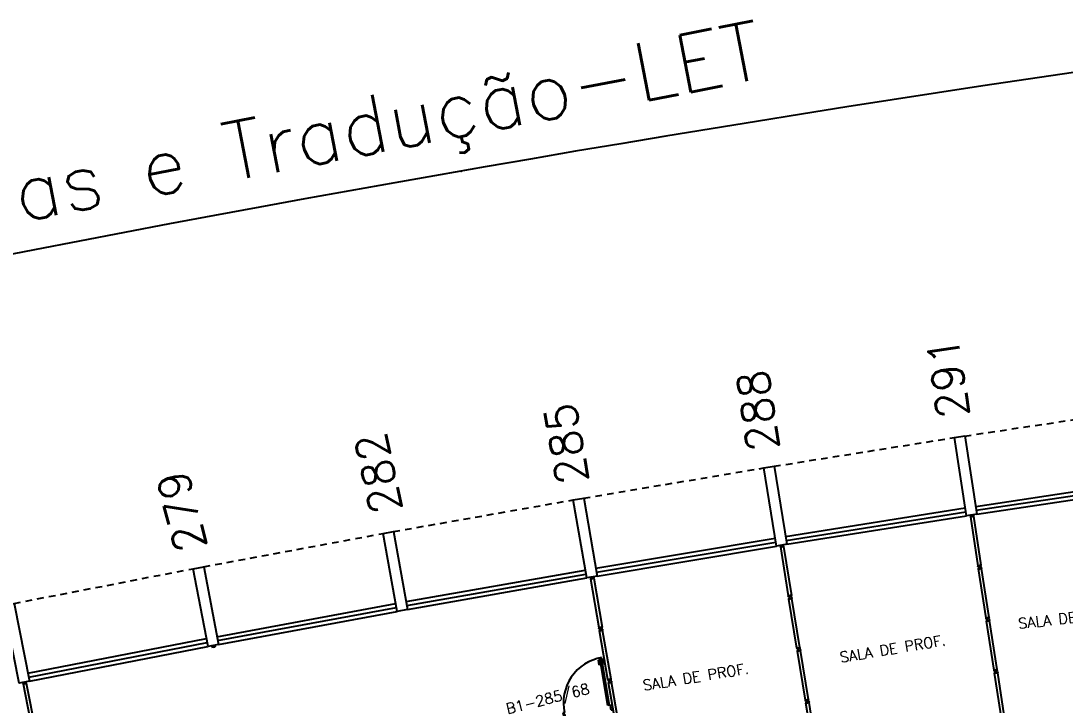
# Model space of a CAD drawing. Header units: millimetres. Extents: x 2757 to 3055, y 1102 to 1216.
# Drawn here: x 2827.62 to 2847.41, y 1196.73 to 1209.7 of the extents above; entities that cross this region are included whole.
import ezdxf

# ---------------------------------------------------------------- set-up
doc = ezdxf.new("R2010")
doc.units = ezdxf.units.MM
doc.linetypes.add('HIDDEN2', pattern=[0.1875, 0.125, -0.0625])
for name, color, linetype in [('DIV', 2, 'Continuous'), ('ESQ', 1, 'Continuous'), ('ESTR', 3, 'Continuous'), ('NOPILAR1', 2, 'Continuous'), ('PROJ', 1, 'HIDDEN2'), ('TEXTO', 2, 'Continuous'), ('TEXTO-ENDEREÇO', 2, 'Continuous'), ('USO1', 2, 'Continuous')]:
    doc.layers.add(name, color=color, linetype=linetype)
doc.styles.add('1', font='romans.shx')
doc.styles.add('NOPILAR', font='simplex.shx', dxfattribs={"height": 0.6})
doc.styles.add('UNB-100', font='simplex.shx', dxfattribs={"height": 0.2})
doc.styles.add('UNB-100-1', font='simplex.shx', dxfattribs={"height": 0.2})

# ---------------------------------------------------------------- blocks, each defined once
blk = doc.blocks.new('PILAR-SLC')
blk.add_lwpolyline([(0.2, 0), (0.2, -1.5), (0, -1.5), (0, 0)], close=True)
blk = doc.blocks.new('MTINI-SLC')
for p, q in [((-0.03, 0.008), (-0.03, 0.03)), ((0.03, 0.03), (-0.03, 0.03)), ((-0.03, 0.008), (-0.02, 0.008)), ((-0.009, 0.03), (-0.027, 0.03)), ((-0.02, 0.008), (-0.02, 0)), ((-0.001, 0), (-0.02, 0)), ((-0.006, 0.02), (-0.006, 0.03)), ((-0.006, 0.023), (-0.006, 0.027)), ((-0.006, 0.02), (0.006, 0.02)), ((0.005, 0.03), (-0.005, 0.03)), ((0.005, 0), (-0.005, 0)), ((0.004, 0.02), (-0.004, 0.02)), ((0.02, 0), (-0.001, 0)), ((0, -0.005), (0, 0.005)), ((0.006, 0.02), (0.006, 0.03)), ((0.006, 0.023), (0.006, 0.027)), ((0.009, 0.03), (0.027, 0.03)), ((0.03, 0.008), (0.02, 0.008)), ((0.02, 0), (0.02, 0.008)), ((0.03, 0.008), (0.03, 0.03))]:
    blk.add_line(p, q)
blk = doc.blocks.new('DIV-SLC')
for p, q in [((-0.0051, 0), (0.0051, 0)), ((0, -0.0051), (0, 0.0051)), ((0.0205, 0.006), (0.03, 0.006)), ((0.0205, -0.006), (0.0205, 0.006)), ((0.03, 0.03), (0.97, 0.03)), ((0.03, 0.03), (0.03, -0.03)), ((0.03, 0.009), (0.03, 0.027)), ((0.03, 0.005), (0.03, -0.005)), ((0.97, 0.03), (0.97, -0.03)), ((0.9795, 0.006), (0.97, 0.006)), ((0.97, 0.005), (0.97, -0.005)), ((0.9795, -0.006), (0.9795, 0.006)), ((1.0051, 0), (0.9949, 0)), ((0.9949, 0), (1.0051, 0)), ((1, -0.0051), (1, 0.0051)), ((0.0205, -0.006), (0.03, -0.006)), ((0.03, -0.03), (0.03, -0.009)), ((0.03, -0.009), (0.03, -0.027)), ((0.03, -0.03), (0.97, -0.03)), ((0.9795, -0.006), (0.97, -0.006))]:
    blk.add_line(p, q)
blk = doc.blocks.new('DIVMT-SLC')
for p, q in [((-0.03, 0.03), (-0.03, 0.006)), ((-0.008, 0.03), (-0.03, 0.03)), ((-0.0185, 0.006), (-0.03, 0.006)), ((-0.0185, -0.006), (-0.0185, 0.006)), ((-0.008, 0.03), (-0.008, 0.02)), ((-0.008, 0.02), (0.008, 0.02)), ((-0.0051, 0), (0.0051, 0)), ((0.0051, 0), (-0.0051, 0)), ((-0.0051, 0), (0.0051, 0)), ((0, -0.0051), (0, 0.0051)), ((0, 0.0051), (0, -0.0051)), ((0.008, 0.03), (0.008, 0.02)), ((0.008, 0.03), (0.03, 0.03)), ((0.0205, 0.006), (0.03, 0.006)), ((0.0205, -0.006), (0.0205, 0.006)), ((0.0205, 0.006), (0.0205, -0.006)), ((0.0205, 0.006), (0.03, 0.006)), ((0.97, 0.03), (0.03, 0.03)), ((0.03, 0.006), (0.03, 0.03)), ((0.03, -0.03), (0.03, 0.03)), ((0.03, -0.005), (0.03, 0.005)), ((0.97, -0.03), (0.97, 0.03)), ((0.97, 0.03), (0.97, 0.009)), ((0.97, 0.009), (0.97, 0.027)), ((0.9795, 0.006), (0.97, 0.006)), ((0.97, -0.005), (0.97, 0.005)), ((0.9795, 0.006), (0.9795, -0.006)), ((1.0051, 0), (0.9949, 0)), ((1, 0.0051), (1, -0.0051)), ((-0.0185, -0.006), (-0.03, -0.006)), ((-0.03, -0.03), (-0.03, -0.006)), ((-0.008, -0.03), (-0.03, -0.03)), ((-0.008, -0.03), (-0.008, -0.02)), ((-0.008, -0.02), (0.008, -0.02)), ((0.008, -0.03), (0.008, -0.02)), ((0.008, -0.03), (0.03, -0.03)), ((0.0205, -0.006), (0.03, -0.006)), ((0.0205, -0.006), (0.03, -0.006)), ((0.03, -0.006), (0.03, -0.03)), ((0.97, -0.03), (0.03, -0.03)), ((0.9795, -0.006), (0.97, -0.006)), ((0.97, -0.009), (0.97, -0.027))]:
    blk.add_line(p, q)
blk = doc.blocks.new('DIVINI-SLC')
for p, q in [((-0.005, 0), (0.005, 0)), ((-0.005, 0), (0.005, 0)), ((0.008, 0.02), (0, 0.02)), ((0, 0.001), (0, 0.02)), ((0, -0.005), (0, 0.005)), ((0, -0.005), (0, 0.005)), ((0, -0.02), (0, 0.001)), ((0.008, 0.03), (0.03, 0.03)), ((0.008, 0.03), (0.008, 0.02)), ((0.02, 0.006), (0.03, 0.006)), ((0.02, 0.006), (0.02, -0.006)), ((0.02, -0.006), (0.02, 0.006)), ((0.02, 0.006), (0.03, 0.006)), ((0.02, -0.004), (0.02, 0.004)), ((0.023, 0.006), (0.027, 0.006)), ((0.03, -0.03), (0.03, 0.03)), ((0.03, 0.03), (0.03, -0.03)), ((0.03, 0.03), (0.97, 0.03)), ((0.03, 0.009), (0.03, 0.027)), ((0.03, 0.009), (0.03, 0.027)), ((0.03, -0.005), (0.03, 0.005)), ((0.03, 0.005), (0.03, -0.005)), ((0.97, 0.03), (0.97, -0.03)), ((0.98, 0.006), (0.97, 0.006)), ((0.97, 0.005), (0.97, -0.005)), ((0.98, -0.006), (0.98, 0.006)), ((0.995, 0), (1.005, 0)), ((1.005, 0), (0.995, 0)), ((1, -0.005), (1, 0.005)), ((0, -0.02), (0.008, -0.02)), ((0.008, -0.03), (0.008, -0.02)), ((0.008, -0.03), (0.03, -0.03)), ((0.02, -0.006), (0.03, -0.006)), ((0.02, -0.006), (0.03, -0.006)), ((0.023, -0.006), (0.027, -0.006)), ((0.03, -0.009), (0.03, -0.027)), ((0.03, -0.009), (0.03, -0.027)), ((0.03, -0.03), (0.03, -0.009)), ((0.03, -0.03), (0.97, -0.03)), ((0.98, -0.006), (0.97, -0.006))]:
    blk.add_line(p, q)
blk = doc.blocks.new('PDV2D-SLC')
at = {"layer": 'DIV'}
for p, q in [((0.03, 0.05), (0.06, 0.05)), ((0.03, 0.035), (0.03, 0.05)), ((0.03, -0.035), (0.03, 0.035)), ((0.06, 0.05), (0.06, -0.02)), ((0.941, 0.05), (0.941, -0.02)), ((0.971, 0.05), (0.941, 0.05)), ((0.971, 0.035), (0.971, 0.05)), ((0.971, -0.035), (0.971, 0.035)), ((0.03, -0.05), (0.03, -0.035)), ((0.05, -0.05), (0.03, -0.05)), ((0.05, -0.02), (0.06, -0.02)), ((0.05, -0.02), (0.05, -0.05)), ((0.079, -0.05), (0.109, -0.05)), ((0.079, -0.05), (0.079, -0.965)), ((0.109, -0.05), (0.109, -0.965)), ((0.951, -0.02), (0.941, -0.02)), ((0.951, -0.02), (0.951, -0.05)), ((0.951, -0.05), (0.971, -0.05)), ((0.971, -0.05), (0.971, -0.035)), ((0.109, -0.965), (0.079, -0.965))]:
    blk.add_line(p, q, dxfattribs=at)
at = {"layer": 'DIV', "color": 1}
for p, q in [((0.036, -0.925), (0.036, -0.835)), ((0.046, -0.835), (0.036, -0.835)), ((0.036, -0.925), (0.076, -0.925)), ((0.046, -0.915), (0.046, -0.835)), ((0.046, -0.915), (0.076, -0.915)), ((0.141, -0.915), (0.111, -0.915)), ((0.151, -0.925), (0.111, -0.925)), ((0.141, -0.915), (0.141, -0.835)), ((0.141, -0.835), (0.151, -0.835)), ((0.151, -0.925), (0.151, -0.835))]:
    blk.add_line(p, q, dxfattribs=at)
blk.add_arc((0.076, -0.1), 0.865, 270, 3.3214, dxfattribs=at)

msp = doc.modelspace()

# ---------------------------------------------------------------- linework, layer by layer
msp.add_point((2835.963, 1206.852))
at = {"layer": 'ESQ'}
for p, q in [((2845.719, 1200.494), (2849.129, 1201.006)), ((2845.73, 1200.42), (2849.14, 1200.932)), ((2845.741, 1200.346), (2849.151, 1200.858)), ((2842.115, 1199.923), (2845.52, 1200.464)), ((2842.126, 1199.849), (2845.532, 1200.389)), ((2842.138, 1199.775), (2845.544, 1200.315)), ((2838.515, 1199.32), (2841.916, 1199.89)), ((2838.528, 1199.246), (2841.928, 1199.816)), ((2838.54, 1199.172), (2841.941, 1199.742)), ((2834.921, 1198.688), (2838.317, 1199.286)), ((2834.934, 1198.614), (2838.33, 1199.212)), ((2834.947, 1198.54), (2838.343, 1199.139)), ((2831.333, 1198.024), (2834.723, 1198.652)), ((2831.346, 1197.95), (2834.737, 1198.578)), ((2831.36, 1197.877), (2834.75, 1198.504)), ((2827.75, 1197.33), (2831.135, 1197.987)), ((2827.764, 1197.256), (2831.149, 1197.913)), ((2827.778, 1197.183), (2831.163, 1197.839))]:
    msp.add_line(p, q, dxfattribs=at)
at = {"layer": 'PROJ'}
for p, q in [((2845.512, 1201.828), (2848.935, 1202.342)), ((2841.897, 1201.255), (2845.315, 1201.798)), ((2838.286, 1200.651), (2841.699, 1201.223)), ((2834.68, 1200.016), (2838.089, 1200.617)), ((2831.081, 1199.35), (2834.484, 1199.98)), ((2827.486, 1198.654), (2830.884, 1199.313))]:
    msp.add_line(p, q, dxfattribs=at)
at = {"layer": 'USO1', "color": 2}
msp.add_arc((2911.152, 776.872), 436.504, 97.80488, 105.10406, dxfattribs=at)

# ---------------------------------------------------------------- block references
at = {"layer": 'DIV'}
for name, p, rotation in [('DIVINI-SLC', (2845.643, 1200.331), 278.6805402699177), ('DIVINI-SLC', (2842.04, 1199.759), 279.168348603251), ('DIVMT-SLC', (2845.794, 1199.342), 278.9319794686669), ('DIVINI-SLC', (2838.442, 1199.156), 279.6561569365843), ('DIVMT-SLC', (2842.199, 1198.771), 279.4197878020002), ('DIVMT-SLC', (2845.949, 1198.354), 278.803054069819), ('DIVMT-SLC', (2838.61, 1198.17), 279.9075961353335), ('MTINI-SLC', (2831.262, 1197.858), 190.2547470582504), ('DIVMT-SLC', (2842.363, 1197.785), 279.2908624031524), ('PDV2D-SLC', (2838.86, 1196.688), 189.4104419976293), ('DIVMT-SLC', (2846.102, 1197.366), 278.8130446314529), ('DIVMT-SLC', (2838.782, 1197.185), 279.7786707364857), ('DIV-SLC', (2827.68, 1197.163), 281.2769078450202), ('MTINI-SLC', (2827.68, 1197.163), 190.7425470582504), ('DIVMT-SLC', (2842.525, 1196.798), 279.3008529647862)]:
    msp.add_blockref(name, p, dxfattribs=dict(at, rotation=rotation))
at = {"layer": 'ESTR'}
for p, rotation in [((2845.315, 1201.798), 8.780487804878048), ((2841.7, 1201.223), 9.268292682926829), ((2838.089, 1200.617), 9.75609756097561), ((2834.484, 1199.98), 10.24390243902439), ((2830.885, 1199.313), 10.73170731707317), ((2827.291, 1198.615), 11.21951219512195)]:
    msp.add_blockref('PILAR-SLC', p, dxfattribs=dict(at, rotation=rotation))

# ---------------------------------------------------------------- texts
at = {"layer": 'NOPILAR1', "style": 'NOPILAR'}
for s, rotation, p in [('291', 98.1167, (2845.597, 1202.212)), ('291', 98.1167, (2845.597, 1202.212)), ('288', 98.1167, (2841.994, 1201.585)), ('288', 98.1167, (2841.994, 1201.585)), ('285', 99.6696, (2838.38, 1200.969)), ('285', 99.6696, (2838.38, 1200.969)), ('282', 102.2855, (2834.849, 1200.432)), ('282', 102.2855, (2834.849, 1200.432)), ('279', 104.5371, (2831.148, 1199.726)), ('279', 104.5371, (2831.148, 1199.726))]:
    msp.add_text(s, height=0.6, rotation=rotation, dxfattribs=at).set_placement(p)
at = {"layer": 'TEXTO', "style": 'UNB-100'}
for rotation, p in [(6.6094, (2846.536, 1198.171)), (9.4502, (2843.159, 1197.531)), (9.2814, (2839.425, 1197))]:
    msp.add_text('SALA DE PROF.', height=0.2, rotation=rotation, dxfattribs=at).set_placement(p)
at = {"layer": 'TEXTO-ENDEREÇO', "style": 'UNB-100-1'}
msp.add_text('B1-285/68', height=0.2, rotation=14.0866, dxfattribs=at).set_placement((2836.842, 1196.554))
at = {"layer": 'USO1', "color": 2, "insert": (2827.867, 1206.308), "char_height": 1.1, "attachment_point": 5, "rotation": 10.9756, "style": '1'}
msp.add_mtext('\\A1;Linguas Estrangeiras e Tradução-LET', dxfattribs=at)

doc.saveas('drawing.dxf')
